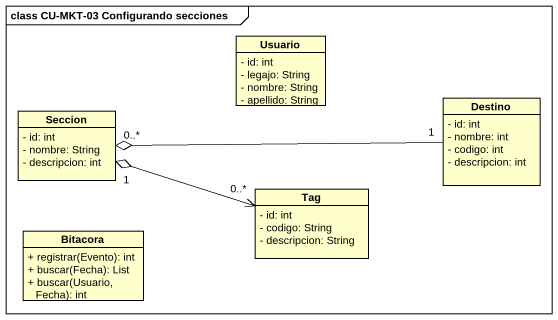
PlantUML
@startuml
mainframe class CU-MKT-03 Configurando secciones
hide circle
hide empty members
skinparam classAttributeIconSize 0
class Usuario {
  - id: int
  - legajo: String
  - nombre: String
  - apellido: String
}
class Destino {
  - id: int
  - nombre: int
  - codigo: int
  - descripcion: int
}
class Seccion {
  - id: int
  - nombre: String
  - descripcion: int
}
class Tag {
  - id: int
  - codigo: String
  - descripcion: String
}
class Bitacora {
  + registrar(Evento): int
  + buscar(Fecha): List
  + buscar(Usuario, Fecha): int
}
Destino "1" -left-o "0..*" Seccion
Tag "0..*" <-left-o "1" Seccion
@enduml
